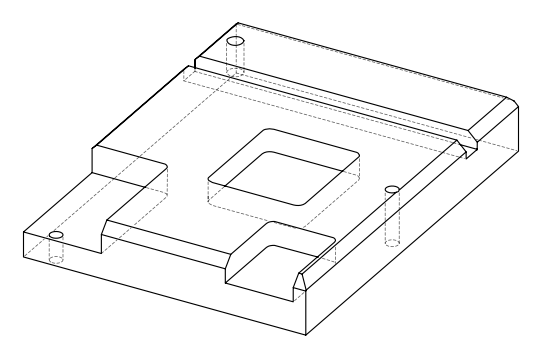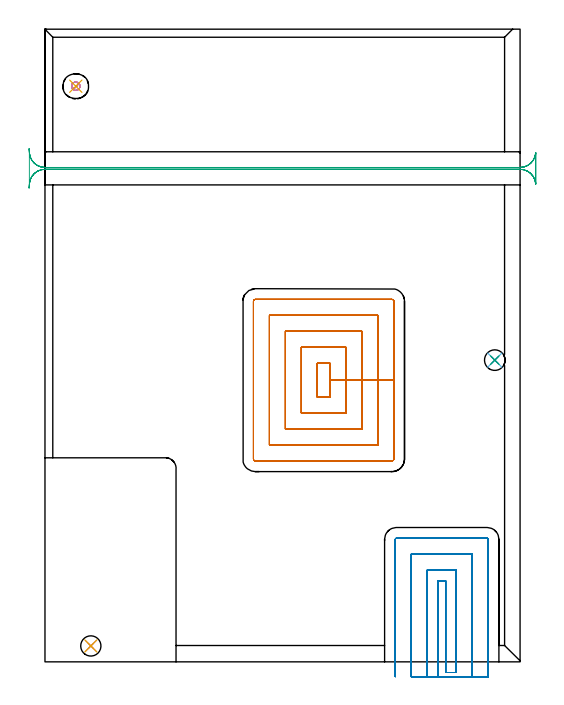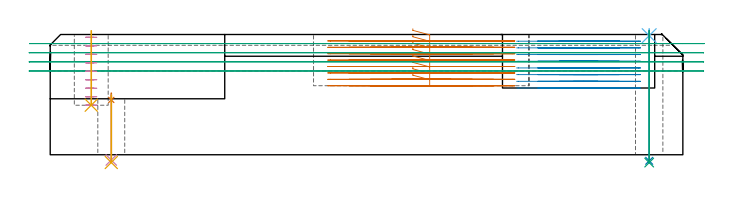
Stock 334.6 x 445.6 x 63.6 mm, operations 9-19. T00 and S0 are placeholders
(PLAN: 19 operations, 10 tool changes, 122.3 min)
(1 AREA_MILL | FG_CHAMFER_SURFACE | UGT0205_001 | 6.04 min | 10557 mm3)
(2 AREA_MILL_1 | FG_CHAMFER_SURFACE_1 | UGT0205_001 | 3.27 min | 3017 mm3)
(3 AREA_MILL_2 | FG_CHAMFER_SURFACE_2 | UGT0205_001 | 10.83 min | 20315 mm3)
(4 AREA_MILL_3 | FG_CHAMFER_SURFACE_3 | UGT0205_001 | 1.54 min | 1374 mm3)
(5 AREA_MILL_4 | FG_CHAMFER_SURFACE_4 | UGT0205_001 | 7.91 min | 5355 mm3)
(6 AREA_MILL_5 | FG_CHAMFER_SURFACE_5 | UGT0205_001 | 2.98 min | 5374 mm3)
(7 AREA_MILL_6 | FG_CHAMFER_SURFACE_6 | UGT0205_001 | 0.58 min | 943 mm3)
(8 MILL_CORNER_NOTCH_RECTANGULAR | CORNER_NOTCH_RECTANGULAR | NXT0201_011 | Follow Part, ap 3, ae 75% | 43.86 min | 450088 mm3)
(9 MILL_RECTANGULAR_POCKET | POCKET_RECTANGULAR_STRAIGHT | UGT0201_133 | Follow Part, ap 3.75, ae 75% | 21.16 min | 395825 mm3)
(10 MILL_SLOT | SLOT_PARTIAL_RECTANGULAR | UGT0201_133 | Follow Part, ap 3.75, ae 75% | 15.68 min | 213870 mm3)
(11 MILL_RECTANGULAR_SLOT | SLOT_RECTANGULAR | UGT0201_105 | Follow Part, ap 5.5, ae 75% | 6.19 min | 149578 mm3)
(12 MILL_BLIND_HOLE_FROM_SOLID_MATERIAL | STEP1POCKET | NXT0201_011 | Spiral | 1.17 min | 9402 mm3)
(13 BORE_BLIND_HOLE | STEP1POCKET | UGT0332_075 | 0.16 min | 0 mm3)
(14 SPOT_DRILL | STEP1HOLE | NXT0321_9005460120000 | 0.03 min | 21 mm3)
(15 SPOT_DRILL_1 | STEP1HOLE_1 | NXT0321_9005460120000 | 0.04 min | 71 mm3)
(16 DRILL_THROUGH_HOLE_INTO_CENTER | STEP1HOLE | NXT0301_065 | 0.28 min | 4317 mm3)
(17 DRILL_TO_ENLARGE_THROUGH_HOLE | STEP1HOLE | NXT0301_106 | 0.28 min | 6075 mm3)
(18 DRILL_THROUGH_HOLE_INTO_CENTER_1 | STEP1HOLE_1 | NXT0301_042 | 0.15 min | 1173 mm3)
(19 DRILL_TO_ENLARGE_THROUGH_HOLE_1 | STEP1HOLE_1 | NXT0301_105 | 0.15 min | 3543 mm3)
(TOOL UGT0205_001 | Chamfer Mill 20 x 3 x 45 deg. | D20 FL50 Z2)
(TOOL NXT0201_011 | ENDMILL 12mm [2P460-1200-NA 1630] | D12 FL38 Z6)
(TOOL UGT0201_133 | Carbide End Mill 15.0 | D15 FL30 Z4)
(TOOL UGT0201_105 | End Mill 22 mm | D22 FL25 Z2)
(TOOL UGT0332_075 | 17.75 mm Rough Boring Bar | D17.75)
(TOOL NXT0321_9005460120000 | NC Spot Drill, 142deg, 12mm, Carbide, Uncoated | D12 PA142 FL30 Z2)
(TOOL NXT0301_065 | Carbide Drill 9.4mm [860.1-0940-075A1-MM 2214] | D9.4 PA140 FL98 Z2)
(TOOL NXT0301_106 | Carbide Drill 14.5mm [860.1-1450-073A1-MM 2214] | D14.5 PA140 FL83 Z2)
(TOOL NXT0301_042 | Carbide Drill 7.1mm [860.1-0710-057A1-MM 2214] | D7.1 PA140 FL85 Z2)
(TOOL NXT0301_105 | Carbide Drill 14.25mm [860.1-1425-071A1-MM 2214] | D14.25 PA140 FL83 Z2)
(OP 9 MILL_RECTANGULAR_POCKET)
G17 G21 G94 G90
T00 M6
G54
G17 G0 G90 X191.8 Y189.538 S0 M3
G43 Z73.6 H0
Z66.6
G94 G1 Y186.5 Z65.786 F250.
X200.7 Z63.401
Y198.4 Z60.212
Y210.3 F500.
X191.8
Y186.5
X200.7
Y198.4
X211.95
Y221.55
X180.55
Y175.25
X211.95
Y198.4
X223.2
Y232.8
X169.3
Y164.
X223.2
Y198.4
X234.45
Y244.05
X158.05
Y152.75
X234.45
Y198.4
X245.7
Y253.9
G3 X244.3 Y255.3 R1.4
G1 X148.2
G3 X146.8 Y253.9 R1.4
G1 Y142.9
G3 X148.2 Y141.5 R1.4
G1 X244.3
G3 X245.7 Y142.9 R1.4
G1 Y198.4
Y199.4
G0 X191.8 Y189.538 Z63.212
G1 Y186.5 Z62.398 F250.
X200.7 Z60.014
Y198.4 Z56.825
Y210.3 F500.
X191.8
Y186.5
X200.7
Y198.4
X211.95
Y221.55
X180.55
Y175.25
X211.95
Y198.4
X223.2
Y232.8
X169.3
Y164.
X223.2
Y198.4
X234.45
Y244.05
X158.05
Y152.75
X234.45
Y198.4
X245.7
Y253.9
G3 X244.3 Y255.3 R1.4
G1 X148.2
G3 X146.8 Y253.9 R1.4
G1 Y142.9
G3 X148.2 Y141.5 R1.4
G1 X244.3
G3 X245.7 Y142.9 R1.4
G1 Y198.4
Y199.4
G0 X191.8 Y189.538 Z59.825
G1 Y186.5 Z59.011 F250.
X200.7 Z56.626
Y198.4 Z53.437
Y210.3 F500.
X191.8
Y186.5
X200.7
Y198.4
X211.95
Y221.55
X180.55
Y175.25
X211.95
Y198.4
X223.2
Y232.8
X169.3
Y164.
X223.2
Y198.4
X234.45
Y244.05
X158.05
Y152.75
X234.45
Y198.4
X245.7
Y253.9
G3 X244.3 Y255.3 R1.4
G1 X148.2
G3 X146.8 Y253.9 R1.4
G1 Y142.9
G3 X148.2 Y141.5 R1.4
G1 X244.3
G3 X245.7 Y142.9 R1.4
G1 Y198.4
Y199.4
G0 X191.8 Y189.538 Z56.437
G1 Y186.5 Z55.623 F250.
X200.7 Z53.239
Y198.4 Z50.05
Y210.3 F500.
X191.8
Y186.5
X200.7
Y198.4
X211.95
Y221.55
X180.55
Y175.25
X211.95
Y198.4
X223.2
Y232.8
X169.3
Y164.
X223.2
Y198.4
X234.45
Y244.05
X158.05
Y152.75
X234.45
Y198.4
X245.7
Y253.9
G3 X244.3 Y255.3 R1.4
G1 X148.2
G3 X146.8 Y253.9 R1.4
G1 Y142.9
G3 X148.2 Y141.5 R1.4
G1 X244.3
G3 X245.7 Y142.9 R1.4
G1 Y198.4
Y199.4
G0 X191.8 Y189.538 Z53.05
G1 Y186.5 Z52.236 F250.
X200.7 Z49.851
Y198.4 Z46.662
Y210.3 F500.
X191.8
Y186.5
X200.7
Y198.4
X211.95
Y221.55
X180.55
Y175.25
X211.95
Y198.4
X223.2
Y232.8
X169.3
Y164.
X223.2
Y198.4
X234.45
Y244.05
X158.05
Y152.75
X234.45
Y198.4
X245.7
Y253.9
G3 X244.3 Y255.3 R1.4
G1 X148.2
G3 X146.8 Y253.9 R1.4
G1 Y142.9
G3 X148.2 Y141.5 R1.4
G1 X244.3
G3 X245.7 Y142.9 R1.4
G1 Y198.4
Y199.4
G0 X191.8 Y189.538 Z49.662
G1 Y186.5 Z48.848 F250.
X200.7 Z46.464
Y198.4 Z43.275
Y210.3 F500.
X191.8
Y186.5
X200.7
Y198.4
X211.95
Y221.55
X180.55
Y175.25
X211.95
Y198.4
X223.2
Y232.8
X169.3
Y164.
X223.2
Y198.4
X234.45
Y244.05
X158.05
Y152.75
X234.45
Y198.4
X245.7
Y253.9
G3 X244.3 Y255.3 R1.4
G1 X148.2
G3 X146.8 Y253.9 R1.4
G1 Y142.9
G3 X148.2 Y141.5 R1.4
G1 X244.3
G3 X245.7 Y142.9 R1.4
G1 Y198.4
Y199.4
G0 X191.8 Y189.538 Z46.275
G1 Y186.5 Z45.461 F250.
X200.7 Z43.076
Y198.4 Z39.887
Y210.3 F500.
X191.8
Y186.5
X200.7
Y198.4
X211.95
Y221.55
X180.55
Y175.25
X211.95
Y198.4
X223.2
Y232.8
X169.3
Y164.
X223.2
Y198.4
X234.45
Y244.05
X158.05
Y152.75
X234.45
Y198.4
X245.7
Y253.9
G3 X244.3 Y255.3 R1.4
G1 X148.2
G3 X146.8 Y253.9 R1.4
G1 Y142.9
G3 X148.2 Y141.5 R1.4
G1 X244.3
G3 X245.7 Y142.9 R1.4
G1 Y198.4
Y199.4
G0 X191.8 Y189.538 Z42.887
G1 Y186.5 Z42.073 F250.
X200.7 Z39.689
Y198.4 Z36.5
Y210.3 F500.
X191.8
Y186.5
X200.7
Y198.4
X211.95
Y221.55
X180.55
Y175.25
X211.95
Y198.4
X223.2
Y232.8
X169.3
Y164.
X223.2
Y198.4
X234.45
Y244.05
X158.05
Y152.75
X234.45
Y198.4
X245.7
Y253.9
G3 X244.3 Y255.3 R1.4
G1 X148.2
G3 X146.8 Y253.9 R1.4
G1 Y142.9
G3 X148.2 Y141.5 R1.4
G1 X244.3
G3 X245.7 Y142.9 R1.4
G1 Y198.4
Y199.4
G0 Z73.6
M5
M2
(OP 10 MILL_SLOT)
G17 G21 G94 G90
T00 M6
G54
G17 G0 G90 X276.676 Y-10.5 S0 M3
G43 Z73.6 H0
Z60.062
G94 G1 X276.699 Y-7.5 F250.
G3 X276.7 Y-7.265 R30. F500.
G1 Y57.1
X282.2
Y-7.264
X282.201 Y-7.5
X289.701
G2 X289.7 Y-7.264 R22.5
G1 Y64.6
X269.2
Y-7.265
G2 X269.199 Y-7.5 R22.5
G1 X269.167 Y-10.5 F250.
X301.015 Y-10.499
X300.952 Y-7.5
G2 X300.95 Y-7.264 R11.25 F500.
G1 Y75.85
X257.95
Y-7.265
G2 X257.948 Y-7.5 R11.25
G1 X257.885 Y-10.499 F250.
X312.2 Y-10.264
Y-7.264
Y86.2 F500.
G3 X311.3 Y87.1 R0.9
G1 X247.6
G3 X246.7 Y86.2 R0.9
G1 Y-7.265
Y-10.265 F250.
G0 X276.7 Y-10.5 Z56.525
G1 Y-7.5
Y57.1 F500.
X282.2
Y-7.5
X289.7
Y64.6
X269.2
Y-7.5
Y-10.5 F250.
X300.95
Y-7.5
Y75.85 F500.
X257.95
Y-7.5
Y-10.5 F250.
X312.2
Y-7.5
Y86.2 F500.
G3 X311.3 Y87.1 R0.9
G1 X247.6
G3 X246.7 Y86.2 R0.9
G1 Y-7.5
Y-10.5 F250.
G0 X276.7 Z52.987
G1 Y-7.5
Y57.1 F500.
X282.2
Y-7.5
X289.7
Y64.6
X269.2
Y-7.5
Y-10.5 F250.
X300.95
Y-7.5
Y75.85 F500.
X257.95
Y-7.5
Y-10.5 F250.
X312.2
Y-7.5
Y86.2 F500.
G3 X311.3 Y87.1 R0.9
G1 X247.6
G3 X246.7 Y86.2 R0.9
G1 Y-7.5
Y-10.5 F250.
G0 X276.7 Z49.45
G1 Y-7.5
Y57.1 F500.
X282.2
Y-7.5
X289.7
Y64.6
X269.2
Y-7.5
Y-10.5 F250.
X300.95
Y-7.5
Y75.85 F500.
X257.95
Y-7.5
Y-10.5 F250.
X312.2
Y-7.5
Y86.2 F500.
G3 X311.3 Y87.1 R0.9
G1 X247.6
G3 X246.7 Y86.2 R0.9
G1 Y-7.5
Y-10.5 F250.
G0 X276.7 Z45.912
G1 Y-7.5
Y57.1 F500.
X282.2
Y-7.5
X289.7
Y64.6
X269.2
Y-7.5
Y-10.5 F250.
X300.95
Y-7.5
Y75.85 F500.
X257.95
Y-7.5
Y-10.5 F250.
X312.2
Y-7.5
Y86.2 F500.
G3 X311.3 Y87.1 R0.9
G1 X247.6
G3 X246.7 Y86.2 R0.9
G1 Y-7.5
Y-10.5 F250.
G0 X276.7 Z42.375
G1 Y-7.5
Y57.1 F500.
X282.2
Y-7.5
X289.7
Y64.6
X269.2
Y-7.5
Y-10.5 F250.
X300.95
Y-7.5
Y75.85 F500.
X257.95
Y-7.5
Y-10.5 F250.
X312.2
Y-7.5
Y86.2 F500.
G3 X311.3 Y87.1 R0.9
G1 X247.6
G3 X246.7 Y86.2 R0.9
G1 Y-7.5
Y-10.5 F250.
G0 X276.7 Z38.837
G1 Y-7.5
Y57.1 F500.
X282.2
Y-7.5
X289.7
Y64.6
X269.2
Y-7.5
Y-10.5 F250.
X300.95
Y-7.5
Y75.85 F500.
X257.95
Y-7.5
Y-10.5 F250.
X312.2
Y-7.5
Y86.2 F500.
G3 X311.3 Y87.1 R0.9
G1 X247.6
G3 X246.7 Y86.2 R0.9
G1 Y-7.5
Y-10.5 F250.
G0 X276.7 Z35.3
G1 Y-7.5
Y57.1 F500.
X282.2
Y-7.5
X289.7
Y64.6
X269.2
Y-7.5
Y-10.5 F250.
X300.95
Y-7.5
Y75.85 F500.
X257.95
Y-7.5
Y-10.5 F250.
X312.2
Y-7.5
Y86.2 F500.
G3 X311.3 Y87.1 R0.9
G1 X247.6
G3 X246.7 Y86.2 R0.9
G1 Y-7.5
Y-10.5 F250.
G0 Z73.6
M5
M2
(OP 11 MILL_RECTANGULAR_SLOT)
G17 G21 G94 G90
T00 M6
G54
G17 G0 G90 X345.962 Y358.248 S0 M3
G43 Z73.6 H0
Z58.775
G94 G1 X344.934 Y355.429 F250.
G2 X334.6 Y348.2 R11. F500.
G1 X0.
G2 X-10.955 Y358.207 R11.
G1 X-10.985 Y358.208
G3 X-11. Y357.634 R11.
G1 Y337.46
G3 X-10.985 Y336.89 R11.
G1 X-10.955 Y336.891
G2 X0. Y346.9 R11.
G1 X334.6
G2 X344.934 Y339.669 R11.
G1 X345.962 Y336.851 F250.
G0 Z73.6
X-11.191 Y333.72
Z53.95
G1 X-10.97 Y336.712
G2 X0. Y346.9 R11. F500.
G1 X334.6
G2 X345.522 Y337.205 R11.
G1 X345.552 Y337.203
G3 X345.6 Y338.216 R11.
G1 Y356.821
G3 X345.549 Y357.87 R11.
G1 X345.519 Y357.867
G2 X334.6 Y348.2 R11.
G1 X0.
G2 X-10.97 Y358.388 R11.
G1 X-11.191 Y361.38 F250.
G0 Y333.72 Z49.125
G1 X-10.97 Y336.712
G2 X0. Y346.9 R11. F500.
G1 X334.6
G2 X345.59 Y336.369 R11.
G1 X345.6
Y358.731
X345.59
G2 X334.6 Y348.2 R11.
G1 X0.
G2 X-10.97 Y358.388 R11.
G1 X-11.191 Y361.38 F250.
G0 Y333.72 Z44.3
G1 X-10.97 Y336.712
G2 X0. Y346.9 R11. F500.
G1 X334.6
G2 X345.59 Y336.369 R11.
G1 X345.6
Y358.731
X345.59
G2 X334.6 Y348.2 R11.
G1 X0.
G2 X-10.97 Y358.388 R11.
G1 X-11.191 Y361.38 F250.
G0 Z73.6
M5
M2
(OP 12 MILL_BLIND_HOLE_FROM_SOLID_MATERIAL)
G17 G21 G94 G90
T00 M6
G54
G17 G0 G90 X21.7 Y405.4 S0 M3
G43 Z73.6 H1
Z62.111
G94 G3 X21.775 Y408.275 R1.438 F250.
X18.754 Y405.554 R2.875
X21.546 Y402.454 R2.95
X18.754 Y405.554 R-2.95
X20.15 Y404.004 R1.475
X21.7 Y405.4 R1.475
G0 Z57.622
G3 X21.775 Y408.275 R1.438
X18.754 Y405.554 R2.875
X21.546 Y402.454 R2.95
X18.754 Y405.554 R-2.95
X20.15 Y404.004 R1.475
X21.7 Y405.4 R1.475
G0 Z53.133
G3 X21.775 Y408.275 R1.438
X18.754 Y405.554 R2.875
X21.546 Y402.454 R2.95
X18.754 Y405.554 R-2.95
X20.15 Y404.004 R1.475
X21.7 Y405.4 R1.475
G0 Z48.644
G3 X21.775 Y408.275 R1.438
X18.754 Y405.554 R2.875
X21.546 Y402.454 R2.95
X18.754 Y405.554 R-2.95
X20.15 Y404.004 R1.475
X21.7 Y405.4 R1.475
G0 Z44.156
G3 X21.775 Y408.275 R1.438
X18.754 Y405.554 R2.875
X21.546 Y402.454 R2.95
X18.754 Y405.554 R-2.95
X20.15 Y404.004 R1.475
X21.7 Y405.4 R1.475
G0 Z39.667
G3 X21.775 Y408.275 R1.438
X18.754 Y405.554 R2.875
X21.546 Y402.454 R2.95
X18.754 Y405.554 R-2.95
X20.15 Y404.004 R1.475
X21.7 Y405.4 R1.475
G0 Z35.178
G3 X21.775 Y408.275 R1.438
X18.754 Y405.554 R2.875
X21.546 Y402.454 R2.95
X18.754 Y405.554 R-2.95
X20.15 Y404.004 R1.475
X21.7 Y405.4 R1.475
G0 Z30.689
G3 X21.775 Y408.275 R1.438
X18.754 Y405.554 R2.875
X21.546 Y402.454 R2.95
X18.754 Y405.554 R-2.95
X20.15 Y404.004 R1.475
X21.7 Y405.4 R1.475
G0 Z26.2
G3 X21.775 Y408.275 R1.438
X18.754 Y405.554 R2.875
X21.546 Y402.454 R2.95
X18.754 Y405.554 R-2.95
X20.15 Y404.004 R1.475
X21.7 Y405.4 R1.475
G0 Z73.6
M5
M2
(OP 13 BORE_BLIND_HOLE)
G17 G21 G94 G90
T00 M6
G54
G17 G0 G90 X21.7 Y405.4 S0 M3
G43 Z73.6 H0
G94 G85 G98 Z26.2 F250. R65.6
G80
M5
M2
(OP 14 SPOT_DRILL)
G17 G21 G94 G90
T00 M6
G54
G17 G0 G90 X316.8 Y212.5 S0 M3
G43 Z73.6 H0
G94 G81 G98 Z62.976 F250. R66.6
G80
M5
M2
(OP 15 SPOT_DRILL_1)
G17 G21 G94 G90
T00 M6
G54
G17 G0 G90 X32.3 Y11.2 S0 M3
G43 Z73.6 H0
G94 G81 G98 Z28.985 F250. R32.6
G80
M5
M2
(OP 16 DRILL_THROUGH_HOLE_INTO_CENTER)
G17 G21 G94 G90
T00 M6
G54
G17 G0 G90 X316.8 Y212.5 S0 M3
G43 Z73.6 H1
G94 G73 G98 Z-3.211 F250. Q8.351 R65.6
G80
M5
M2
(OP 17 DRILL_TO_ENLARGE_THROUGH_HOLE)
G17 G21 G94 G90
T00 M6
G54
G17 G0 G90 X316.8 Y212.5 S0 M3
G43 Z73.6 H1
G94 G73 G98 Z-4.139 F250. Q13.548 R65.6
G80
M5
M2
(OP 18 DRILL_THROUGH_HOLE_INTO_CENTER_1)
G17 G21 G94 G90
T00 M6
G54
G17 G0 G90 X32.3 Y11.2 S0 M3
G43 Z73.6 H1
G94 G73 G98 Z-2.792 F250. Q6.478 R31.6
G80
M5
M2
(OP 19 DRILL_TO_ENLARGE_THROUGH_HOLE_1)
G17 G21 G94 G90
T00 M6
G54
G17 G0 G90 X32.3 Y11.2 S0 M3
G43 Z73.6 H1
G94 G81 G98 Z-4.093 F250. R31.6
G80
M5
M2
